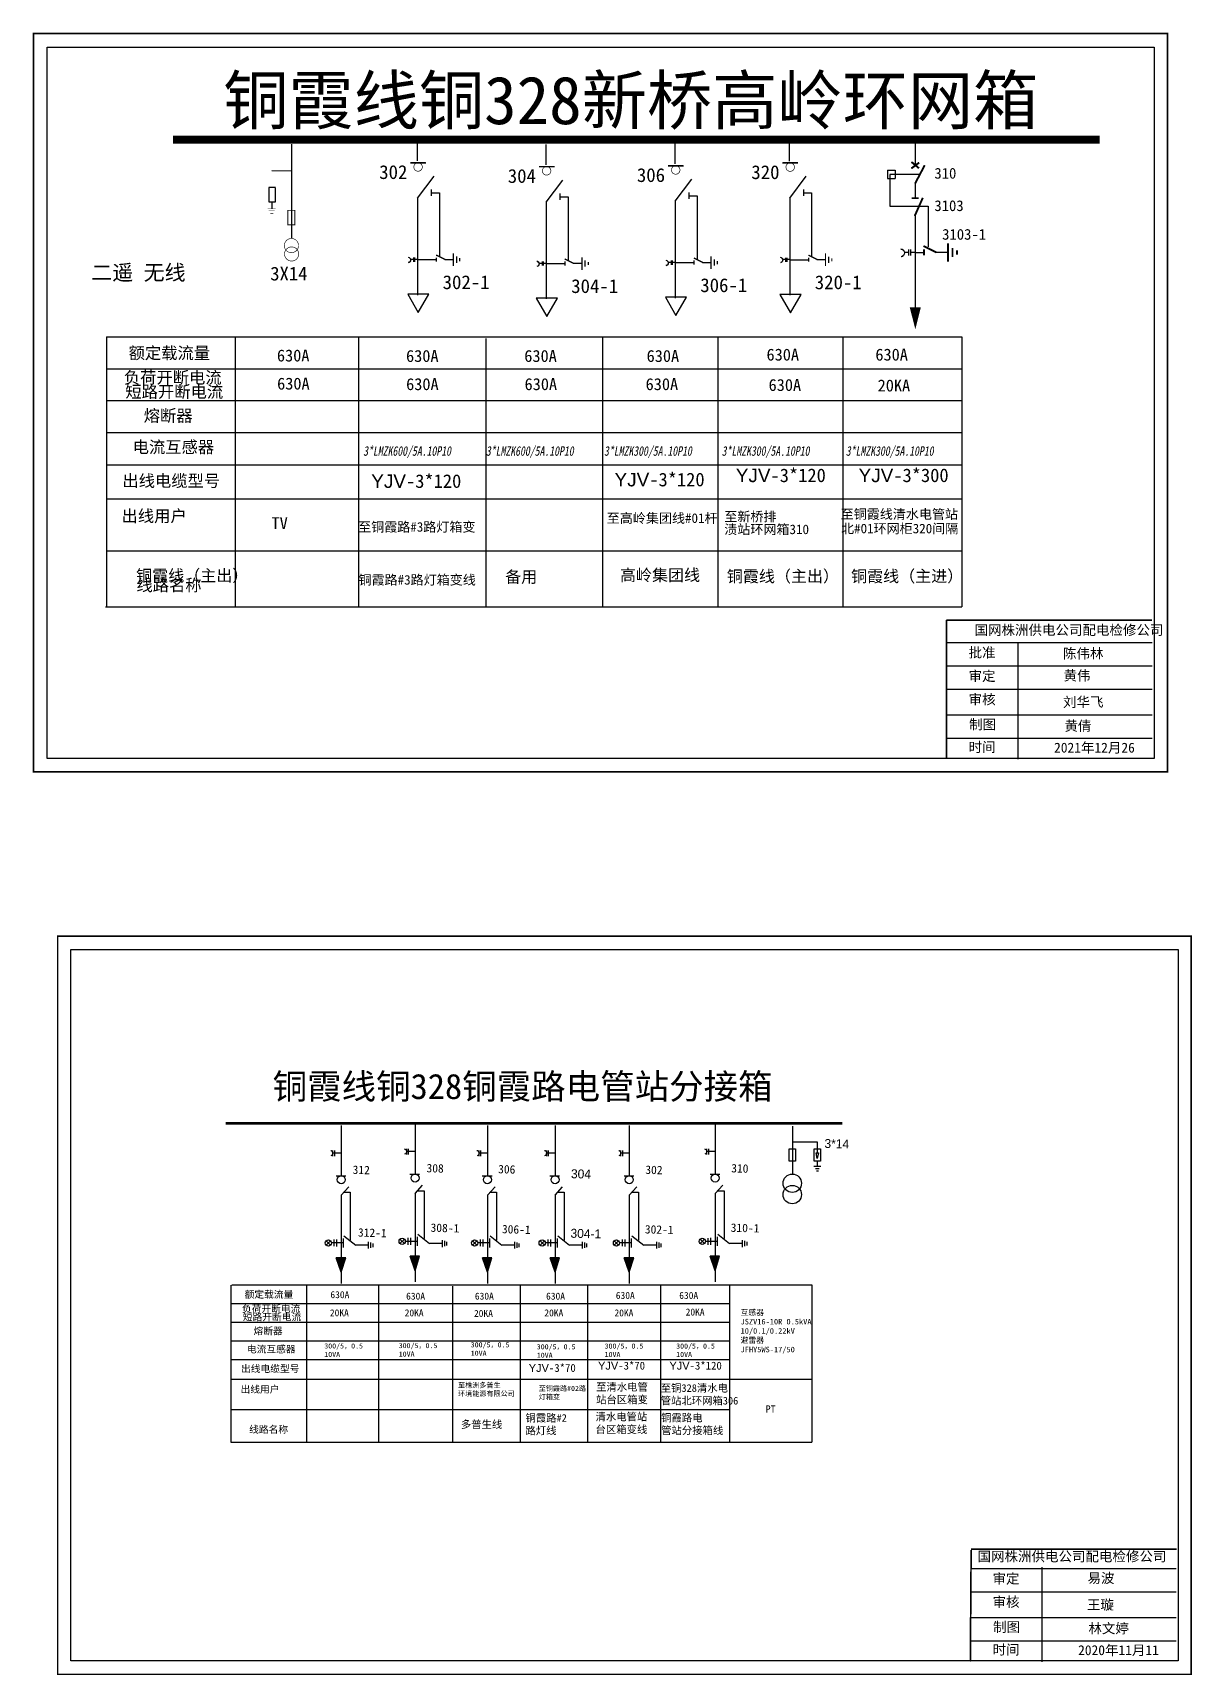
# Model space of a CAD drawing. Header units: millimetres. Extents: x 303 to 2980, y 702 to 2520.
# Drawn here: x 1697 to 2980, y 702 to 2520 of the extents above; entities that cross this region are included whole.
import ezdxf

# ---------------------------------------------------------------- set-up
doc = ezdxf.new("R2010")
doc.units = ezdxf.units.MM
doc.layers.add('1', color=7, linetype='Continuous')
doc.layers.add('2', color=7, linetype='Continuous')
doc.styles.add('_txtstyle_12.00_0_0', font='simsun.ttc', dxfattribs={"height": 12})
doc.styles.add('_txtstyle_13.00_0_0', font='simsun.ttc', dxfattribs={"height": 13})
doc.styles.add('_txtstyle_15.00_0_0', font='simsun.ttc', dxfattribs={"height": 15})
doc.styles.add('_txtstyle_18.00_0_0', font='simsun.ttc', dxfattribs={"height": 18})
doc.styles.add('_txtstyle_18.71_0_0', font='simsun.ttc', dxfattribs={"height": 18.712021})
doc.styles.add('_txtstyle_20.00_0_0', font='simsun.ttc', dxfattribs={"height": 20})
doc.styles.add('HZ', font='', dxfattribs={"width": 0.75, "oblique": 9.998114})
doc.styles.add('hztxt_txtstyle_0.00_0_0', font='simkai.ttf')
doc.styles.add('hztxt_txtstyle_2.70_0_0', font='simkai.ttf', dxfattribs={"height": 2.7})
doc.styles.add('字体', font='simkai.ttf', dxfattribs={"height": 2.5})
doc.styles.add('宋体', font='simsun.ttc')
doc.styles.add('楷体_GB2312_txtstyle_12.00_0_0', font='simkai_0.ttf', dxfattribs={"height": 12})
doc.styles.add('楷体_GB2312_txtstyle_59.99_0_0', font='simkai_0.ttf', dxfattribs={"height": 59.994327})
doc.styles.add('黑体_txtstyle_20.00_0_0', font='simhei.ttf', dxfattribs={"height": 20})
doc.styles.get('HZ').set_extended_font_data('SimSun')

# ---------------------------------------------------------------- blocks, each defined once
blk = doc.blocks.new('JD')
for points in [[(-2, 0.2), (-2, -0.2), (2, 0.2), (2, -0.2)], [(1, -1.2), (1, -0.8), (-1, -1.2), (-1, -0.8)], [(-0.5, -1.8), (-0.5, -2.2), (0.5, -1.8), (0.5, -2.2)]]:
    blk.add_trace(points)

msp = doc.modelspace()

# ---------------------------------------------------------------- hatches: boundary and pattern name
h = msp.add_hatch(color=256)
h.paths.add_polyline_path([(2038.2, 1163.6), (2032.6, 1163.6), (2038.2, 1147.5)])
h.paths.add_polyline_path([(2043.1, 1163.6), (2038.2, 1163.6), (2038.2, 1147.5)])
h = msp.add_hatch(color=256)
h.paths.add_polyline_path([(2119.9, 1165.4), (2114.4, 1165.4), (2119.9, 1149.3)])
h.paths.add_polyline_path([(2124.8, 1165.4), (2119.9, 1165.4), (2119.9, 1149.3)])
h = msp.add_hatch(color=256)
h.paths.add_polyline_path([(2200, 1163.6), (2194.5, 1163.6), (2200, 1147.5)])
h.paths.add_polyline_path([(2205, 1163.6), (2200, 1163.6), (2200, 1147.5)])
h = msp.add_hatch(color=256)
h.paths.add_polyline_path([(2274.9, 1163.6), (2269.3, 1163.6), (2274.9, 1147.5)])
h.paths.add_polyline_path([(2279.8, 1163.6), (2274.9, 1163.6), (2274.9, 1147.5)])
h = msp.add_hatch(color=256)
h.paths.add_polyline_path([(2357, 1163.6), (2351.5, 1163.6), (2357, 1147.5)])
h.paths.add_polyline_path([(2362, 1163.6), (2357, 1163.6), (2357, 1147.5)])
h = msp.add_hatch(color=256)
h.paths.add_polyline_path([(2452.1, 1165.4), (2446.5, 1165.4), (2452.1, 1149.3)])
h.paths.add_polyline_path([(2457, 1165.4), (2452.1, 1165.4), (2452.1, 1149.3)])

# ---------------------------------------------------------------- linework, layer by layer
at = {"color": 7}
for p, q in [((2122.6, 2377.8, -0.7), (2122.6, 2400.5, -0.7)), ((2534.5, 2377.7), (2534.5, 2400.4)), ((2264.9, 2373.5, -1.4), (2264.9, 2396.1, -1.4)), ((2407.8, 2374.5, -0.7), (2407.8, 2397.1, -0.7))]:
    msp.add_line(p, q, dxfattribs=at)
for p, q in [((1983, 2396.2), (1983, 2292)), ((2673.3, 2399.1), (2673.3, 2372.7)), ((1961.4, 2367.1), (1983, 2367)), ((2114.8, 2375.8, -0.7), (2131.8, 2375.8, -0.7)), ((2257.1, 2371.5, -1.4), (2274.1, 2371.5, -1.4)), ((2400, 2372.5, -0.7), (2417, 2372.5, -0.7)), ((2526.7, 2375.8), (2543.7, 2375.8)), ((2642.8, 2367.7), (2651.4, 2367.7)), ((2642.8, 2367.7), (2642.8, 2358.2)), ((2651.4, 2367.7), (2651.4, 2358.2)), ((2137.7, 2346.1, -0.7), (2137.7, 2339.1, -0.7)), ((2549.7, 2346), (2549.7, 2339)), ((2642.8, 2358.2), (2651.4, 2358.2)), ((2645.5, 2362.8), (2645.5, 2327.6)), ((2677.6, 2362.8), (2645.5, 2362.8)), ((2673.3, 2353.2), (2673.3, 2337.2)), ((1961.4, 2332.5), (1961.4, 2324.8)), ((2137.9, 2342.5, -0.7), (2146.9, 2342.5, -0.7)), ((2146.9, 2342.5, -0.7), (2146.9, 2271.8, -0.7)), ((2280.1, 2341.8, -1.4), (2280.1, 2334.8, -1.4)), ((2280.2, 2338.2, -1.4), (2289.2, 2338.2, -1.4)), ((2289.2, 2338.2, -1.4), (2289.2, 2267.5, -1.4)), ((2422.9, 2342.8, -0.7), (2422.9, 2335.8, -0.7)), ((2423.1, 2339.2, -0.7), (2432.1, 2339.2, -0.7)), ((2432.1, 2339.2, -0.7), (2432.1, 2268.5, -0.7)), ((2549.8, 2342.4), (2558.8, 2342.4)), ((2558.8, 2342.4), (2558.8, 2271.7)), ((2645.5, 2327.6), (2687.8, 2327.6)), ((2687.8, 2327.6), (2687.8, 2282.6)), ((2673.3, 2319.4), (2673.3, 2214.8)), ((2673.3, 2276.5), (2683.2, 2276.5)), ((2696.1, 2276.8), (2709.6, 2276.8)), ((2123.1, 2268.6, -0.7), (2143.6, 2268.6, -0.7)), ((2152.7, 2268.8, -0.7), (2162.1, 2268.8, -0.7)), ((2265.4, 2264.3, -1.4), (2285.9, 2264.3, -1.4)), ((2295, 2264.5, -1.4), (2304.4, 2264.5, -1.4)), ((2408.3, 2265.3, -0.7), (2428.8, 2265.3, -0.7)), ((2437.9, 2265.5, -0.7), (2447.3, 2265.5, -0.7)), ((2535, 2268.5), (2555.5, 2268.5)), ((2564.6, 2268.7), (2574, 2268.7)), ((1778.5, 2183), (1778.5, 1884.2)), ((1920.8, 2183), (1920.8, 1884.2)), ((2057.3, 2183), (2057.3, 1884.2)), ((2327.2, 2182.2), (2327.2, 1884.2)), ((2454.9, 2182.2), (2454.9, 1884.2)), ((2593.5, 2182.2), (2593.5, 1884.2)), ((2725.2, 2183.1), (2725.2, 1884.2)), ((2198.4, 2181.1), (2198.4, 1884.2)), ((1778.5, 2147.7), (2593.5, 2147.7)), ((2593.5, 2147.7), (2725.2, 2147.7)), ((2038.2, 1310.1), (2038.2, 1254.4)), ((2119.9, 1311.9), (2119.9, 1256.2)), ((2200, 1310.1), (2200, 1254.4)), ((2274.9, 1310.1), (2274.9, 1254.4)), ((2357, 1310.1), (2357, 1254.4)), ((2452.1, 1311.9), (2452.1, 1256.1)), ((2028.9, 1276.2), (2028.9, 1282.5)), ((2038.2, 1279.4), (2028.9, 1279.4)), ((2031, 1276.2), (2031, 1282.5)), ((2110.7, 1278), (2110.7, 1284.3)), ((2119.9, 1281.2), (2110.7, 1281.2)), ((2112.7, 1278), (2112.7, 1284.3)), ((2190.8, 1276.2), (2190.8, 1282.5)), ((2200, 1279.4), (2190.8, 1279.4)), ((2192.8, 1276.2), (2192.8, 1282.5)), ((2265.6, 1276.2), (2265.6, 1282.5)), ((2274.9, 1279.4), (2265.6, 1279.4)), ((2267.6, 1276.2), (2267.6, 1282.5)), ((2347.8, 1276.2), (2347.8, 1282.5)), ((2357, 1279.4), (2347.8, 1279.4)), ((2349.8, 1276.2), (2349.8, 1282.5)), ((2442.9, 1278), (2442.9, 1284.3)), ((2452.1, 1281.2), (2442.9, 1281.2)), ((2444.9, 1278), (2444.9, 1284.3)), ((2114.2, 1256.2), (2124.9, 1256.2)), ((2446.4, 1256.1), (2457.1, 1256.1)), ((2032.4, 1254.4), (2043.2, 1254.4)), ((2038.2, 1232.9), (2046.5, 1242.2)), ((2119.9, 1234.7), (2128.3, 1244)), ((2122.8, 1237.9), (2129.9, 1237.9)), ((2129.9, 1237.9), (2129.9, 1184.8)), ((2194.3, 1254.4), (2205.1, 1254.4)), ((2200, 1232.9), (2208.4, 1242.2)), ((2269.1, 1254.4), (2279.9, 1254.4)), ((2274.9, 1232.9), (2283.2, 1242.2)), ((2351.3, 1254.4), (2362.1, 1254.4)), ((2357, 1232.9), (2365.4, 1242.2)), ((2452.1, 1234.7), (2460.4, 1243.9)), ((2455, 1237.9), (2462.1, 1237.9)), ((2462.1, 1237.9), (2462.1, 1184.8)), ((2038.2, 1232.9), (2038.2, 1135.1)), ((2041, 1236.1), (2048.2, 1236.1)), ((2048.2, 1236.1), (2048.2, 1183)), ((2119.9, 1234.7), (2119.9, 1136.9)), ((2200, 1232.9), (2200, 1135.1)), ((2202.9, 1236.1), (2210.1, 1236.1)), ((2210.1, 1236.1), (2210.1, 1183)), ((2274.9, 1232.9), (2274.9, 1135.1)), ((2277.7, 1236.1), (2284.9, 1236.1)), ((2284.9, 1236.1), (2284.9, 1183)), ((2357, 1232.9), (2357, 1135.1)), ((2359.9, 1236.1), (2367.1, 1236.1)), ((2367.1, 1236.1), (2367.1, 1183)), ((2452.1, 1234.7), (2452.1, 1136.8)), ((2026.4, 1177.6), (2021.5, 1182.5)), ((2021.5, 1177.6), (2026.3, 1182.5)), ((2030.5, 1176.3), (2030.5, 1183.8)), ((2033.4, 1176.2), (2033.4, 1183.8)), ((2040.3, 1185.1), (2040.3, 1174.9)), ((2041.1, 1187.9), (2054.2, 1177.5)), ((2103.2, 1179.4), (2108.1, 1184.3)), ((2108.1, 1179.4), (2103.2, 1184.3)), ((2122.1, 1181.8), (2109.1, 1181.8)), ((2112.3, 1178.1), (2112.3, 1185.6)), ((2115.1, 1178), (2115.1, 1185.6)), ((2122.1, 1186.9), (2122.1, 1176.7)), ((2122.9, 1189.7), (2135.9, 1179.3)), ((2150.2, 1175.5), (2150.2, 1183.1)), ((2152.9, 1176.3), (2152.9, 1182.3)), ((2183.3, 1177.6), (2188.2, 1182.5)), ((2188.2, 1177.6), (2183.4, 1182.5)), ((2192.4, 1176.3), (2192.4, 1183.8)), ((2195.3, 1176.2), (2195.3, 1183.8)), ((2202.2, 1185.1), (2202.2, 1174.9)), ((2203, 1187.9), (2216.1, 1177.5)), ((2263, 1177.6), (2258.2, 1182.5)), ((2258.2, 1177.6), (2263, 1182.5)), ((2267.2, 1176.3), (2267.2, 1183.8)), ((2270.1, 1176.2), (2270.1, 1183.8)), ((2277, 1185.1), (2277, 1174.9)), ((2277.8, 1187.9), (2290.9, 1177.5)), ((2340.3, 1177.6), (2345.2, 1182.5)), ((2345.2, 1177.6), (2340.4, 1182.5)), ((2349.4, 1176.3), (2349.4, 1183.8)), ((2352.3, 1176.2), (2352.3, 1183.8)), ((2359.2, 1185.1), (2359.2, 1174.9)), ((2360, 1187.9), (2373.1, 1177.5)), ((2440.3, 1179.4), (2435.4, 1184.3)), ((2435.4, 1179.4), (2440.2, 1184.3)), ((2454.3, 1181.8), (2441.3, 1181.8)), ((2444.5, 1178.1), (2444.5, 1185.5)), ((2447.3, 1178), (2447.3, 1185.6)), ((2454.3, 1186.9), (2454.3, 1176.7)), ((2455.1, 1189.7), (2468.1, 1179.3)), ((2482.4, 1175.5), (2482.4, 1183.1)), ((2485, 1176.3), (2485, 1182.3)), ((2040.3, 1180), (2027.4, 1180)), ((2038.2, 1147.5), (2032.6, 1163.6)), ((2043.1, 1163.6), (2032.6, 1163.6)), ((2038.2, 1147.5), (2043.1, 1163.6)), ((2068.5, 1177.5), (2054.2, 1177.5)), ((2068.5, 1173.7), (2068.5, 1181.3)), ((2071.1, 1174.5), (2071.1, 1180.5)), ((2073.4, 1175.3), (2073.4, 1179.6)), ((2124.8, 1165.4), (2114.4, 1165.4)), ((2119.9, 1149.3), (2114.4, 1165.4)), ((2119.9, 1149.3), (2124.8, 1165.4)), ((2150.2, 1179.3), (2135.9, 1179.3)), ((2155.1, 1177.1), (2155.1, 1181.4)), ((2202.2, 1180), (2189.2, 1180)), ((2200, 1147.5), (2194.5, 1163.6)), ((2205, 1163.6), (2194.5, 1163.6)), ((2200, 1147.5), (2205, 1163.6)), ((2230.4, 1177.5), (2216.1, 1177.5)), ((2230.4, 1173.7), (2230.4, 1181.3)), ((2233, 1174.5), (2233, 1180.5)), ((2235.3, 1175.3), (2235.3, 1179.6)), ((2277, 1180), (2264, 1180)), ((2279.8, 1163.6), (2269.3, 1163.6)), ((2274.9, 1147.5), (2269.3, 1163.6)), ((2274.9, 1147.5), (2279.8, 1163.6)), ((2305.2, 1177.5), (2290.9, 1177.5)), ((2305.2, 1173.7), (2305.2, 1181.3)), ((2307.8, 1174.5), (2307.8, 1180.5)), ((2310.1, 1175.3), (2310.1, 1179.6)), ((2359.2, 1180), (2346.2, 1180)), ((2362, 1163.6), (2351.5, 1163.6)), ((2357, 1147.5), (2351.5, 1163.6)), ((2357, 1147.5), (2362, 1163.6)), ((2387.4, 1177.5), (2373.1, 1177.5)), ((2387.4, 1173.7), (2387.4, 1181.3)), ((2390, 1174.5), (2390, 1180.5)), ((2392.3, 1175.3), (2392.3, 1179.6)), ((2457, 1165.4), (2446.5, 1165.4)), ((2452.1, 1149.3), (2446.5, 1165.4)), ((2452.1, 1149.3), (2457, 1165.4)), ((2482.4, 1179.3), (2468.1, 1179.3)), ((2487.3, 1177.1), (2487.3, 1181.4)), ((1915.9, 1133.2), (1915.9, 959.3)), ((1999.9, 1133.4), (1999.9, 959.5)), ((2079.3, 1133.4), (2079.3, 959.5)), ((2161.5, 1132.3), (2161.5, 959.5)), ((2236.4, 1132.9), (2236.4, 959.5)), ((2310.7, 1133), (2310.7, 959.5)), ((2391.4, 1133), (2391.4, 959.5)), ((2468.1, 1133.5), (2468.1, 959.5)), ((2559.1, 1133.5), (2559.1, 959.5)), ((1917.1, 1112.9), (2079.3, 1112.9)), ((2391.4, 1112.9), (2468.1, 1112.9))]:
    msp.add_line(p, q)
at = {"color": 0}
for p, q in [((2122.7, 2336.7, -0.7), (2122.7, 2229.3, -0.7)), ((2265.1, 2332.4, -1.4), (2265.1, 2225, -1.4)), ((2407.9, 2333.4, -0.7), (2407.9, 2226, -0.7)), ((2534.7, 2336.6), (2534.7, 2229.2)), ((2537.5, 1309.4), (2537.5, 1256.9)), ((2537.4, 1291.8), (2565.1, 1291.8)), ((2565.1, 1291.8), (2565.1, 1279.6)), ((2563.7, 1279.6), (2566.4, 1279.6)), ((2565.1, 1273.5), (2563.7, 1279.6)), ((2566.4, 1279.6), (2565.1, 1273.5)), ((2561.4, 1264.9), (2569, 1264.9)), ((2563.1, 1262.5), (2567.3, 1262.5)), ((2564.2, 1259.8), (2566.4, 1259.8)), ((2565.1, 1270.6), (2565.1, 1264.9))]:
    msp.add_line(p, q, dxfattribs=at)
at = {"linetype": 'Continuous'}
for p, q in [((1778.5, 2183.1), (2725.2, 2183.1)), ((1791, 2147.7), (1916.9, 2147.7)), ((1778.5, 2112.5), (2102.7, 2112.5)), ((2101.2, 2112.5), (2725.2, 2112.5)), ((1778.5, 2077.2), (2725.2, 2077.2)), ((1917.1, 1133.5), (2559.1, 1133.5)), ((1924.3, 1112.9), (1997.6, 1112.9)), ((1917.1, 1092.4), (2079.3, 1092.4)), ((2104.9, 1092.4), (2468.1, 1092.4)), ((1917.1, 1071.8), (2079.3, 1071.8))]:
    msp.add_line(p, q, dxfattribs=at)
at = {"color": 0, "linetype": 'Continuous'}
for p, q in [((1778.5, 2041.5), (2725.2, 2041.5)), ((1778.5, 2003.9), (2725.2, 2003.9)), ((1778.5, 1946.2), (2725.2, 1946.2)), ((1777.4, 1884.2), (2725.2, 1884.2)), ((1917.1, 1051.1), (2079.3, 1051.1)), ((1917.1, 1029.2), (2559.1, 1029.2)), ((1917.1, 995.6), (2079.3, 995.6)), ((1916.4, 959.5), (2559.1, 959.5))]:
    msp.add_line(p, q, dxfattribs=at)
at = {"color": 7, "linetype": 'Continuous'}
for p, q in [((2708.1, 1844.7), (2935.6, 1844.7)), ((2787.1, 1844.7), (2787.1, 1715.4)), ((2708.1, 1818.8), (2935.6, 1818.8)), ((2708.1, 1792.9), (2935.6, 1792.9)), ((2708.1, 1764.6), (2935.6, 1764.6)), ((2708.1, 1738.7), (2935.6, 1738.7)), ((2734.7, 819.6), (2962.2, 819.6)), ((2813.5, 821.1), (2813.6, 716.2)), ((2734.7, 793.7), (2962.2, 793.7)), ((2734.7, 765.4), (2962.2, 765.4)), ((2734.7, 739.5), (2962.2, 739.5))]:
    msp.add_line(p, q, dxfattribs=at)
at = {"lineweight": 60}
msp.add_line((1910.3, 1312.6), (2592.7, 1312.6), dxfattribs=at)
at = {"ltscale": 14.508924}
msp.add_line((2079.3, 1112.9), (2391.4, 1112.9), dxfattribs=at)
at = {"linetype": 'Continuous', "ltscale": 14.508924}
for p, q in [((2079.3, 1092.4), (2105.8, 1092.4)), ((2079.3, 1071.8), (2468.1, 1071.8))]:
    msp.add_line(p, q, dxfattribs=at)
at = {"color": 0, "linetype": 'Continuous', "ltscale": 14.508924}
for p, q in [((2079.3, 1051.1), (2468.1, 1051.1)), ((2079.3, 995.6), (2468.1, 995.6))]:
    msp.add_line(p, q, dxfattribs=at)
at = {"color": 7, "linetype": 'Continuous', "const_width": 1.82}
for points in [[(1697.7, 2518.7), (2952.6, 2518.7), (2952.6, 1701.6), (1697.7, 1701.6)], [(1724.3, 1519.5), (2979.1, 1519.5), (2979.1, 702.5), (1724.3, 702.5)]]:
    msp.add_lwpolyline(points, close=True, dxfattribs=at)
at = {"color": 7, "linetype": 'Continuous'}
for points in [[(1712.5, 2503.9), (2937.8, 2503.9), (2937.8, 1716.4), (1712.5, 1716.4)], [(1739, 1504.8), (2964.4, 1504.8), (2964.4, 717.3), (1739, 717.3)]]:
    msp.add_lwpolyline(points, close=True, dxfattribs=at)
for points, const_width in [([(1851.9, 2401.3), (2877.8, 2401.3)], 8.7), ([(2526.7, 2375.8), (2543.7, 2375.8)], 1.44), ([(2669.2, 2369.5), (2677.9, 2376)], 2.14), ([(2669.3, 2376.7), (2677.7, 2369.7)], 2.14), ([(2673.3, 2352.7), (2684, 2373)], 2.14), ([(2669.4, 2336.6), (2677.4, 2336.6)], 2.14), ([(2672.9, 2316.8), (2681.9, 2337)], 2.14), ([(1956.9, 2324.8), (1965.6, 2324.8)], 0.619), ([(1957.9, 2322.6), (1964.6, 2322.6)], 0.619), ([(1959.8, 2319.8), (1962.9, 2319.8)], 0.619), ([(2555.2, 2273.5), (2565.2, 2268.5)], 1.5), ([(2682.6, 2283.6), (2696.9, 2276.5)], 2.14), ([(2683.2, 2279.8), (2683.2, 2273.2)], 2.14), ([(2555.5, 2270.8), (2555.5, 2266.2)], 1.5)]:
    msp.add_lwpolyline(points, dxfattribs=dict(const_width=const_width))
for points, format in [([(1961.4, 2367.1, 0, 0, 0), (1961.4, 2344.3, 2.06, 0, 0), (1961.4, 2337, 0, 0, 0)], "xyseb"), ([(2657.7, 2280.3, -0.877934), (2657.9, 2271.6)], "xyb"), ([(2524.1, 2271.1, -0.877934), (2524.2, 2265.1)], "xyb"), ([(2673.6, 2215.6, 12.2, 0, 0), (2673.6, 2191.4, 0, 0, 0)], "xyseb")]:
    msp.add_lwpolyline(points, format=format)
for points, const_width, elevation in [([(2114.8, 2375.8), (2131.8, 2375.8)], 1.44, -0.7), ([(2257.1, 2371.5), (2274.1, 2371.5)], 1.44, -1.4), ([(2400, 2372.5), (2417, 2372.5)], 1.44, -0.7), ([(2143.2, 2273.6), (2153.3, 2268.6)], 1.5, -0.7), ([(2143.6, 2270.9), (2143.6, 2266.3)], 1.5, -0.7), ([(2285.6, 2269.3), (2295.6, 2264.3)], 1.5, -1.4), ([(2285.9, 2266.6), (2285.9, 2262)], 1.5, -1.4), ([(2428.4, 2270.3), (2438.5, 2265.3)], 1.5, -0.7), ([(2428.8, 2267.6), (2428.8, 2263)], 1.5, -0.7)]:
    msp.add_lwpolyline(points, dxfattribs=dict(const_width=const_width, elevation=elevation))
at = {"const_width": 0.72}
for points, elevation in [([(2118.5, 2371.1, 1), (2127.9, 2371.1, 1)], -0.7), ([(2260.8, 2366.8, 1), (2270.2, 2366.8, 1)], -1.4), ([(2403.7, 2367.8, 1), (2413.1, 2367.8, 1)], -0.7)]:
    msp.add_lwpolyline(points, format="xyb", close=True, dxfattribs=dict(at, elevation=elevation))
for points, const_width in [([(2530.4, 2371, 1), (2539.8, 2371, 1)], 0.72), ([(1990.9, 2284.1, -1), (1975.2, 2284.1, -1)], 0.663), ([(1991.1, 2274.8, -1), (1975.4, 2274.8, -1)], 0.663)]:
    msp.add_lwpolyline(points, format="xyb", close=True, dxfattribs=dict(const_width=const_width))
for points in [[(1965.5, 2348.5), (1957.9, 2348.5), (1957.9, 2332.5), (1965.5, 2332.5), (1965.5, 2348.2)], [(2666.1, 2276.6), (2661.6, 2276.6)], [(2666.1, 2279.6), (2666.1, 2273.1)], [(2668.1, 2279.6), (2668.1, 2273.1)], [(2673.3, 2276.6), (2668.1, 2276.6)], [(2530, 2268.6), (2526.8, 2268.6)], [(2530, 2270.7), (2530, 2266.1)], [(2531.4, 2270.7), (2531.4, 2266.1)], [(2535, 2268.6), (2531.4, 2268.6)]]:
    msp.add_lwpolyline(points)
at = {"const_width": 1.03}
msp.add_lwpolyline([(1979.2, 2323.1), (1986.9, 2323.1), (1986.9, 2307), (1979.2, 2307)], close=True, dxfattribs=at)
for points, elevation in [([(2112.2, 2271.2, -0.877934), (2112.3, 2265.1)], -0.7), ([(2254.5, 2266.9, -0.877934), (2254.6, 2260.8)], -1.4), ([(2397.4, 2267.9, -0.877934), (2397.5, 2261.8)], -0.7)]:
    msp.add_lwpolyline(points, format="xyb", dxfattribs=dict(elevation=elevation))
for points, elevation in [([(2118, 2268.7), (2114.9, 2268.7)], -0.7), ([(2118, 2270.8), (2118, 2266.2)], -0.7), ([(2119.4, 2270.8), (2119.4, 2266.2)], -0.7), ([(2123.1, 2268.7), (2119.4, 2268.7)], -0.7), ([(2260.4, 2264.4), (2257.2, 2264.4)], -1.4), ([(2260.4, 2266.5), (2260.4, 2261.9)], -1.4), ([(2261.8, 2266.5), (2261.8, 2261.9)], -1.4), ([(2265.4, 2264.4), (2261.8, 2264.4)], -1.4), ([(2403.2, 2265.4), (2400.1, 2265.4)], -0.7), ([(2403.2, 2267.5), (2403.2, 2262.9)], -0.7), ([(2404.6, 2267.5), (2404.6, 2262.9)], -0.7), ([(2408.3, 2265.4), (2404.6, 2265.4)], -0.7)]:
    msp.add_lwpolyline(points, dxfattribs=dict(elevation=elevation))
at = {"color": 7}
for points, elevation in [([(2123.5, 2209.9), (2135.2, 2230.2), (2111.8, 2230.2)], -0.7), ([(2265.8, 2205.6), (2277.6, 2225.9), (2254.1, 2225.9)], -1.4), ([(2408.7, 2206.6), (2420.4, 2226.9), (2397, 2226.9)], -0.7)]:
    msp.add_lwpolyline(points, close=True, dxfattribs=dict(at, elevation=elevation))
msp.add_lwpolyline([(2535.4, 2209.8), (2547.2, 2230.1), (2523.7, 2230.1)], close=True, dxfattribs=at)
at = {"color": 7, "linetype": 'Continuous', "const_width": 1.82}
for points in [[(2708.1, 1869.5), (2708, 1715.8)], [(2708.1, 1869.5), (2935.6, 1869.5)], [(2735.4, 840.2), (2734.5, 716.7)], [(2735.4, 841.1), (2962.9, 841.1)]]:
    msp.add_lwpolyline(points, dxfattribs=at)
at = {"color": 0}
for points in [[(2533.9, 1284.3), (2540.9, 1284.3), (2540.9, 1270.6), (2533.9, 1270.6)], [(2561.6, 1284.3), (2568.6, 1284.3), (2568.6, 1270.6), (2561.6, 1270.6)]]:
    msp.add_lwpolyline(points, close=True, dxfattribs=at)
for centre, radius in [((2119.9, 1251.8), 4.37), ((2452.1, 1251.8), 4.37), ((2038.2, 1250), 4.37), ((2200, 1250), 4.37), ((2274.9, 1250), 4.37), ((2357, 1250), 4.37), ((2023.9, 1180), 3.45), ((2105.6, 1181.8), 3.45), ((2185.8, 1180), 3.45), ((2260.6, 1180), 3.45), ((2342.8, 1180), 3.45), ((2437.8, 1181.8), 3.45)]:
    msp.add_circle(centre, radius)
for centre in [(2537.4, 1246.1), (2537.4, 1233.6)]:
    msp.add_circle(centre, 10.2, dxfattribs=at)
for centre in [(2026.2, 1279.4), (2108, 1281.2), (2188.1, 1279.4), (2262.9, 1279.4), (2345.1, 1279.4), (2440.2, 1281.2)]:
    msp.add_arc(centre, 2.7, 285.4746, 83.4913)
at = {"layer": '1'}
for points in [[(2657.7, 2280.4, -0.877934), (2657.9, 2271.7)], [(2524.1, 2271.2, -0.877934), (2524.2, 2265.1)]]:
    msp.add_lwpolyline(points, format="xyb", dxfattribs=at)
for points, elevation in [([(2112.2, 2271.3, -0.877934), (2112.3, 2265.2)], -0.7), ([(2254.5, 2267, -0.877934), (2254.6, 2260.9)], -1.4), ([(2397.4, 2268, -0.877934), (2397.5, 2261.9)], -0.7)]:
    msp.add_lwpolyline(points, format="xyb", dxfattribs=dict(at, elevation=elevation))
at = {"layer": '2'}
for p, q in [((2122.7, 2336.5, -0.7), (2140.9, 2360.8, -0.7)), ((2265.1, 2332.2, -1.4), (2283.3, 2356.5, -1.4)), ((2407.9, 2333.2, -0.7), (2426.1, 2357.5, -0.7)), ((2534.7, 2336.5), (2552.8, 2360.8))]:
    msp.add_line(p, q, dxfattribs=at)

# ---------------------------------------------------------------- block references
at = {"rotation": 90}
for p, xscale, yscale, zscale in [((2162.3, 2268.5, -0.7), 3.507343991677772, 3.507343991677772, 3.507343992299833), ((2574.2, 2268.4), 3.507343991677772, 3.507343991677772, 3.507343992299833), ((2709.8, 2276.4), 5.003581618962926, 5.003581618962926, 5.003581622976832), ((2304.6, 2264.2, -1.4), 3.507343991677772, 3.507343991677772, 3.507343992299833), ((2447.5, 2265.2, -0.7), 3.507343991677772, 3.507343991677772, 3.507343992299833)]:
    msp.add_blockref('JD', p, dxfattribs=dict(at, xscale=xscale, yscale=yscale, zscale=zscale))

# ---------------------------------------------------------------- texts
at = {"color": 7, "style": 'HZ'}
msp.add_text('铜霞线铜328新桥高岭环网箱', height=52.931, dxfattribs=at).set_placement((1907.5, 2418.5))
at = {"color": 7}
for s, p in [('302', (2080.2, 2357.8, -0.7)), ('304', (2222.5, 2353.5, -1.4)), ('306', (2365.4, 2354.5, -0.7)), ('302-1', (2150.4, 2235.9, -0.7)), ('304-1', (2292.7, 2231.6, -1.4)), ('306-1', (2435.6, 2232.6, -0.7))]:
    msp.add_text(s, height=15.28, dxfattribs=at).set_placement(p)
at = {"color": 0}
for s, height, p in [('320', 15.28, (2492.1, 2357.7)), ('3X14', 15.14, (1959.6, 2245.5)), ('320-1', 15.28, (2562.3, 2235.8))]:
    msp.add_text(s, height=height, dxfattribs=at).set_placement(p)
for s, height, style, p in [('310', 11.91, '宋体', (2694.7, 2358.2)), ('3103', 11.91, '宋体', (2694.7, 2322.3)), ('3103-1', 11.91, '宋体', (2703.3, 2290.6)), ('额定载流量', 13.23, 'HZ', (1802.8, 2158.6)), ('630A', 13.23, 'HZ', (1967, 2155.8)), ('630A', 13.23, 'HZ', (2109.9, 2155.3)), ('630A', 13.23, 'HZ', (2240.8, 2155.3)), ('630A', 13.23, 'HZ', (2376.2, 2155.3)), ('630A', 13.23, 'HZ', (2508.9, 2156.8)), ('630A', 13.23, 'HZ', (2629.4, 2156.8)), ('负荷开断电流', 13.23, 'HZ', (1797.5, 2131.4)), ('短路开断电流', 13.23, 'HZ', (1799.2, 2115.7)), ('630A', 13.23, 'HZ', (1967.2, 2124.7)), ('630A', 13.23, 'HZ', (2110, 2124.1)), ('630A', 13.23, 'HZ', (2241.1, 2124.1)), ('630A', 13.23, 'HZ', (2375.1, 2124.1)), ('630A', 13.23, 'HZ', (2511.2, 2123.2)), ('20KA', 13.23, 'HZ', (2631.9, 2122.6)), ('熔断器', 13.23, 'HZ', (1819.5, 2089.2)), ('电流互感器', 13.23, 'HZ', (1807.3, 2054.5)), ('出线电缆型号', 13.23, 'HZ', (1795.9, 2017.1)), ('出线用户', 13.23, 'HZ', (1795, 1978.2)), ('TV', 13.23, 'HZ', (1961, 1970.2)), ('至高岭集团线#01杆', 10.58, 'HZ', (2332.1, 1977.1)), ('至新桥排', 10.58, 'HZ', (2462.2, 1978.8)), ('至铜霞线清水电管站', 10.58, 'HZ', (2591, 1981.6)), ('至铜霞路#3路灯箱变', 10.58, 'HZ', (2056.9, 1967.4)), ('渍站环网箱310', 10.58, 'HZ', (2462.2, 1964.7)), ('北#01环网柜320间隔', 10.581, 'HZ', (2591.4, 1965.6)), ('线路名称', 13.23, 'HZ', (1811.4, 1901.6)), ('铜霞路#3路灯箱变线', 10.58, 'HZ', (2057.3, 1908.8)), ('额定载流量', 7.7, 'HZ', (1931.2, 1119.2)), ('负荷开断电流', 7.7, 'HZ', (1928.2, 1103.4)), ('630A', 7.7, 'HZ', (2026.2, 1118.9)), ('630A', 7.7, 'HZ', (2110, 1117.3)), ('630A', 7.7, 'HZ', (2186.1, 1117.3)), ('630A', 7.7, 'HZ', (2264.9, 1117.3)), ('630A', 7.7, 'HZ', (2342.1, 1118.1)), ('630A', 7.7, 'HZ', (2412.3, 1118.1)), ('短路开断电流', 7.7, 'HZ', (1929.2, 1094.2)), ('20KA', 7.7, 'HZ', (2025.6, 1098.8)), ('20KA', 7.7, 'HZ', (2108.4, 1098.8)), ('20KA', 7.7, 'HZ', (2185.1, 1098.2)), ('20KA', 7.7, 'HZ', (2263, 1098.8)), ('20KA', 7.7, 'HZ', (2340.6, 1098.8)), ('20KA', 7.7, 'HZ', (2419.4, 1099.7)), ('熔断器', 7.7, 'HZ', (1941, 1078.8)), ('电流互感器', 7.7, 'HZ', (1933.8, 1058.6)), ('出线电缆型号', 7.7, 'HZ', (1927.2, 1036.9)), ('出线用户', 7.7, 'HZ', (1926.7, 1014.2)), ('线路名称', 7.7, 'HZ', (1936.2, 969.7))]:
    msp.add_text(s, height=height, dxfattribs=dict(style=style)).set_placement(p)
at = {"color": 1, "insert": (1761.5, 2262.8), "char_height": 17.013, "width": 353.986, "attachment_point": 1}
msp.add_mtext('{\\fSimSun|b0|i0|c134|p2;\\C256;二遥\\Ftxt|c134; \\fSimSun|b0|i0|c134|p2;无线}', dxfattribs=at)
at = {"char_height": 10.581, "width": 69.349, "attachment_point": 1, "style": 'HZ'}
for s, insert in [('3*LMZK600/5A.10P10', (2062.5, 2062)), ('3*LMZK600/5A.10P10', (2198.3, 2062)), ('3*LMZK300/5A.10P10', (2329.1, 2062)), ('3*LMZK300/5A.10P10', (2459.3, 2062)), ('3*LMZK300/5A.10P10', (2596.7, 2062))]:
    msp.add_mtext(s, dxfattribs=dict(at, insert=insert))
at = {"attachment_point": 1}
for s, insert, char_height, width, rotation in [('{\\fArial|b0|i0|c0|p32;YJV\\fKaiTi_GB2312|b0|i0|c134|p49;-3*120}', (2474.9, 2037.2), 15, 1725.055, 0.0687), ('{\\fArial|b0|i0|c0|p32;YJV\\fKaiTi_GB2312|b0|i0|c134|p49;-3*120}', (2071.4, 2030.8), 15, 1725.055, 0.0687), ('{\\fArial|b0|i0|c0|p32;YJV\\fKaiTi_GB2312|b0|i0|c134|p49;-3*120}', (2340.7, 2032.5), 15, 1725.055, 0.0687), ('{\\fKaiTi_GB2312|b0|i0|c134|p49;高岭集团线}', (2346.7, 1925.8), 13, 1725.055, 0.0687), ('{\\f\uffbfﾬￌﾣﾤ_GB2312|b0|i0|c134|p49;\\P\\H4x;3*14}', (2573.3, 1299.3), 2.482, 984.223, 358.5424), ('{\\f\uffbfﾬￌﾣﾤ_GB2312|b0|i0|c134|p49;\\P\\H4x;304}', (2292.7, 1265.8), 2.482, 984.223, 358.5424), ('{\\f\uffbfﾬￌﾣﾤ_GB2312|b0|i0|c134|p49;\\P\\H4x;304-1}', (2292.2, 1199.9), 2.482, 984.223, 358.5424)]:
    msp.add_mtext(s, dxfattribs=dict(at, insert=insert, char_height=char_height, width=width, rotation=rotation))
for s, insert, char_height, width, rotation, style in [('{\\fArial|b0|i0|c0|p32;YJV\\fKaiTi_GB2312|b0|i0|c134|p49;-3*300}', (2610.8, 2037.2), 15, 1725.055, 0.0687, '_txtstyle_15.00_0_0'), ('{\\fKaiTi_GB2312|b0|i0|c134|p49;铜霞线（主出）}', (1811.2, 1925.2), 13, 1725.055, 0.0687, '_txtstyle_13.00_0_0'), ('{\\fKaiTi_GB2312|b0|i0|c134|p49;备用}', (2219.6, 1923.9), 13, 1725.055, 0.0687, '_txtstyle_13.00_0_0'), ('{\\fKaiTi_GB2312|b0|i0|c134|p49;铜霞线（主出）}', (2465, 1924.5), 13, 1725.055, 0.0687, '_txtstyle_13.00_0_0'), ('{\\fKaiTi_GB2312|b0|i0|c134|p49;铜霞线（主进）}', (2602.5, 1924.6), 13, 1725.055, 0.0687, '_txtstyle_13.00_0_0'), ('312', (2050.9, 1265.8), 9.33, 984.223, 358.5424, '黑体_txtstyle_20.00_0_0'), ('308', (2132.7, 1267.6), 9.33, 984.223, 358.5424, '_txtstyle_20.00_0_0'), ('306', (2212, 1266.5), 9.33, 984.223, 358.5424, '_txtstyle_20.00_0_0'), ('302', (2374.9, 1265.8), 9.33, 984.223, 358.5424, '_txtstyle_20.00_0_0'), ('310', (2470, 1267.5), 9.33, 984.223, 358.5424, '_txtstyle_20.00_0_0'), ('308-1', (2137.2, 1201.7), 9.33, 984.223, 358.5424, '_txtstyle_20.00_0_0'), ('306-1', (2216.2, 1200.1), 9.33, 984.223, 358.5424, '_txtstyle_20.00_0_0'), ('310-1', (2469.4, 1201.7), 9.33, 984.223, 358.5424, '_txtstyle_20.00_0_0'), ('312-1', (2056.8, 1196.4), 9.33, 984.223, 358.5424, '_txtstyle_20.00_0_0'), ('302-1', (2374.4, 1199.9), 9.33, 984.223, 358.5424, '_txtstyle_20.00_0_0'), ('{\\fArial|b0|i0|c0|p32;YJV\\fKaiTi_GB2312|b0|i0|c134|p49;-3*70}', (2245.7, 1046), 8.73, 1003.941, 0.0687, '_txtstyle_18.71_0_0'), ('{\\fArial|b0|i0|c0|p32;YJV\\fKaiTi_GB2312|b0|i0|c134|p49;-3*70}', (2322.4, 1048.5), 8.73, 1003.941, 0.0687, '_txtstyle_18.71_0_0'), ('{\\fArial|b0|i0|c0|p32;YJV\\fKaiTi_GB2312|b0|i0|c134|p49;-3*120}', (2401.4, 1048.5), 8.73, 1003.941, 0.0687, '_txtstyle_18.71_0_0')]:
    msp.add_mtext(s, dxfattribs=dict(at, insert=insert, char_height=char_height, width=width, rotation=rotation, style=style))
at = {"color": 7, "linetype": 'Continuous', "attachment_point": 1, "style": '字体'}
for s, insert, char_height, width in [('国网株洲供电公司配电检修公司', (2739.2, 1864), 10.944, 299.201), ('{\\fKaiTi_GB2312|b0|i0|c134|p49;批准}', (2732.6, 1839.1), 10.944, 85.588), ('陈伟林', (2837.1, 1838), 10.94, 85.588), ('\\f\uffbfﾬￌﾣﾤ_GB2312|b0|i0|c134|p49;审定', (2732.6, 1813.1), 10.944, 85.588), ('黄伟', (2837.6, 1813.6), 10.94, 85.588), ('\\f\uffbfﾬￌﾣﾤ_GB2312|b0|i0|c134|p49;审核', (2732.6, 1787.3), 10.944, 85.588), ('刘华飞', (2837.1, 1784.3), 10.94, 85.588), ('\\f\uffbfﾬￌﾣﾤ_GB2312|b0|i0|c134|p49;制图', (2733.2, 1759.5), 10.944, 85.588), ('黄倩', (2838.7, 1757.9), 10.94, 85.588), ('\\f\uffbfﾬￌﾣﾤ_GB2312|b0|i0|c134|p49;时间', (2732.6, 1734.4), 10.944, 85.588), ('2021年12月26', (2827.2, 1733.8), 10.94, 103.807), ('国网株洲供电公司配电检修公司', (2742.5, 838.5), 10.944, 299.201), ('\\f\uffbfﾬￌﾣﾤ_GB2312|b0|i0|c134|p49;审定', (2759.1, 813.9), 10.944, 85.588), ('易波', (2864.2, 814.5), 10.94, 85.588), ('\\f\uffbfﾬￌﾣﾤ_GB2312|b0|i0|c134|p49;审核', (2759.1, 788.2), 10.944, 85.588), ('王璇', (2863.6, 785.1), 10.94, 85.588), ('\\f\uffbfﾬￌﾣﾤ_GB2312|b0|i0|c134|p49;制图', (2759.7, 760.4), 10.944, 85.588), ('林文婷', (2865.2, 758.8), 10.94, 85.588), ('\\f\uffbfﾬￌﾣﾤ_GB2312|b0|i0|c134|p49;时间', (2759.1, 735.3), 10.944, 85.588), ('2020年11月11', (2853.8, 734.7), 10.94, 99.193)]:
    msp.add_mtext(s, dxfattribs=dict(at, insert=insert, char_height=char_height, width=width))
at = {"color": 7, "insert": (1962.2, 1367.3), "char_height": 27.989, "width": 2257.075, "attachment_point": 1, "style": '楷体_GB2312_txtstyle_59.99_0_0'}
msp.add_mtext('{\\fSimSun|b0|i0|c134|p2;铜霞线铜}328{\\fSimSun|b0|i0|c134|p2;铜霞路电管站分接箱}', dxfattribs=at)
at = {"linetype": 'Continuous', "attachment_point": 1}
for s, insert, char_height, width, style in [('\\A1;{\\fSimSun|b0|i0|c134|p2;互感器\\PJSZV16-10R 0.5kVA\\P10/0.1/0.22kV\\P避雷器\\PJFHY5WS-17/50}', (2480.2, 1106.3), 6.172, 113.813, 'hztxt_txtstyle_2.70_0_0'), ('{\\fSimSun|b0|i0|c134|p2;PT}', (2508, 1000.2), 7.952, 61.87, 'hztxt_txtstyle_0.00_0_0')]:
    msp.add_mtext(s, dxfattribs=dict(at, insert=insert, char_height=char_height, width=width, style=style))
at = {"color": 7, "linetype": 'Continuous', "lineweight": 0, "ltscale": 8.705355, "char_height": 5.598, "attachment_point": 1, "style": '楷体_GB2312_txtstyle_12.00_0_0'}
for insert in [(2019.4, 1068.8), (2101.8, 1069.2), (2181.5, 1070.1), (2254.6, 1067.9), (2329.7, 1068.7), (2408.9, 1068.7)]:
    msp.add_mtext('300/5，0.5^J10VA', dxfattribs=dict(at, insert=insert))
at = {"color": 7, "linetype": 'Continuous', "lineweight": 0, "ltscale": 6.720439, "attachment_point": 1}
for s, insert, char_height, style in [('至株洲多普生^J环境能源有限公司', (2167.5, 1025.4), 5.598, '_txtstyle_12.00_0_0'), ('多普生线', (2170.6, 983.4), 8.4, '_txtstyle_18.00_0_0')]:
    msp.add_mtext(s, dxfattribs=dict(at, insert=insert, char_height=char_height, style=style))
at = {"color": 7, "linetype": 'Continuous', "lineweight": 0, "ltscale": 11.200732, "attachment_point": 1}
for s, insert, char_height, width, style in [('{\\fSimSun|b0|i0|c134|p2;至铜霞路}#02{\\fSimSun|b0|i0|c134|p2;路灯箱变}', (2256.8, 1021.8), 5.598, 46.853, '_txtstyle_12.00_0_0'), ('{\\fSimSun|b0|i0|c134|p2;铜霞路#2路灯线}', (2242.1, 990.5), 8.397, 54.478, '_txtstyle_18.00_0_0')]:
    msp.add_mtext(s, dxfattribs=dict(at, insert=insert, char_height=char_height, width=width, style=style))
at = {"color": 7, "linetype": 'Continuous', "lineweight": 0, "ltscale": 11.200732, "char_height": 8.397, "attachment_point": 1, "style": '_txtstyle_18.00_0_0'}
for s, insert in [('至清水电管^J站台区箱变', (2320.3, 1024.8)), ('至铜328清水电^J管站北环网箱306', (2391.8, 1023.6)), ('清水电管站^J台区箱变线', (2319.7, 991.8)), ('{\\fSimSun|b0|i0|c134|p2;铜霞路电}^J{\\fSimSun|b0|i0|c134|p2;管站分接箱线}', (2392.3, 990.7))]:
    msp.add_mtext(s, dxfattribs=dict(at, insert=insert))

doc.saveas('drawing.dxf')
